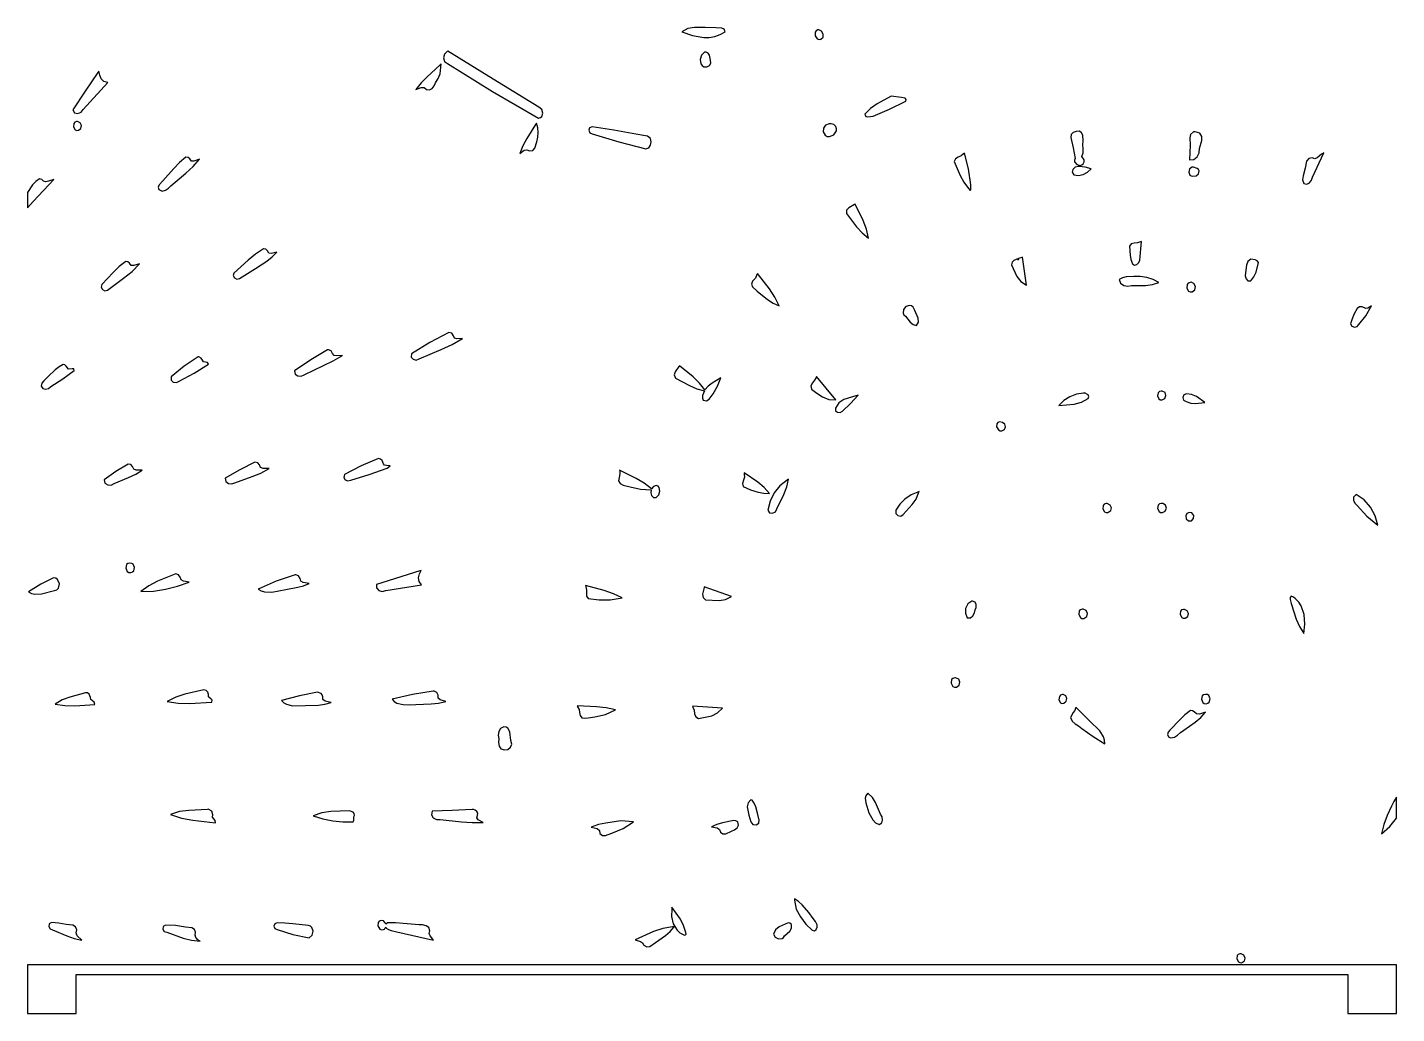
# Model space of a CAD drawing. Extents: x 0 to 14, y 0 to 21.
# Drawn here: x 0 to 14, y 0 to 10.08 of the extents above; entities that cross this region are included whole.
import ezdxf

# ---------------------------------------------------------------- set-up
doc = ezdxf.new("R2010")
doc.units = 0
doc.layers.add('Layer_1', color=7, linetype='CONTINUOUS')

msp = doc.modelspace()

# ---------------------------------------------------------------- linework, layer by layer
at = {"layer": 'Layer_1', "color": 7}
for points in [[(6.930675, 10.084165), (6.820721, 10.083827), (6.75291, 10.072515), (6.692677, 10.039893), (6.800368, 9.99952), (6.915096, 9.980377), (6.97255, 9.981397), (7.028703, 9.99088), (7.082536, 10.009877), (7.133028, 10.039441), (7.123075, 10.066585), (7.098996, 10.077718), (7.040601, 10.080674), (6.930675, 10.084092), (6.930675, 10.084092), (6.930675, 10.084165)], [(8.091427, 10.058037), (8.082565, 10.057755), (8.063671, 10.049619), (8.053307, 10.035346), (8.054131, 9.998533), (8.076969, 9.967615), (8.094121, 9.960709), (8.113751, 9.962889), (8.137885, 9.985043), (8.138064, 10.015965), (8.120505, 10.04412), (8.091427, 10.057975), (8.091427, 10.057975), (8.091427, 10.058037)], [(4.297474, 9.841465), (4.293613, 9.836778), (4.265788, 9.81), (4.254732, 9.771955), (4.263491, 9.735619), (4.295109, 9.713969), (4.757056, 9.429673), (5.225065, 9.156523), (5.244865, 9.161191), (5.258642, 9.172632), (5.269213, 9.207698), (5.25895, 9.245455), (5.230024, 9.269632), (4.762773, 9.55393), (4.29748, 9.841465), (4.297474, 9.841465)], [(6.941258, 9.831596), (6.924777, 9.831314), (6.893236, 9.801171), (6.879632, 9.757082), (6.886744, 9.71286), (6.898938, 9.695017), (6.917354, 9.68232), (6.947679, 9.680409), (6.973919, 9.694317), (6.988696, 9.718874), (6.984636, 9.748908), (6.974843, 9.799602), (6.962133, 9.820549), (6.941258, 9.831537), (6.941258, 9.831537), (6.941258, 9.831596)], [(4.230006, 9.710274), (4.217712, 9.698754), (4.088405, 9.578832), (4.025982, 9.516833), (3.971538, 9.447621), (4.027559, 9.469729), (4.055981, 9.468673), (4.079909, 9.450596), (4.112151, 9.444519), (4.139386, 9.45994), (4.160363, 9.487323), (4.173835, 9.51713), (4.201397, 9.560429), (4.219139, 9.608383), (4.230006, 9.710274), (4.230006, 9.710274)], [(0.731001, 9.635254), (0.721795, 9.62175), (0.59043, 9.431699), (0.464653, 9.239483), (0.483429, 9.210821), (0.515769, 9.204268), (0.549134, 9.216162), (0.570984, 9.242844), (0.820959, 9.520931), (0.782472, 9.531859), (0.75594, 9.559615), (0.739429, 9.59661), (0.731001, 9.635254), (0.731001, 9.635254)], [(8.83068, 9.379657), (8.687152, 9.301375), (8.621126, 9.253525), (8.562569, 9.19814), (8.57167, 9.174654), (8.594252, 9.167929), (8.646445, 9.177857), (8.815852, 9.24954), (8.981979, 9.328558), (8.986798, 9.346702), (8.975276, 9.359947), (8.936823, 9.367583), (8.83068, 9.379657), (8.83068, 9.379657)], [(0.512995, 9.120585), (0.503679, 9.12019), (0.485579, 9.114589), (0.474569, 9.102341), (0.471345, 9.068129), (0.489056, 9.037995), (0.504215, 9.030846), (0.522752, 9.032382), (0.548135, 9.051273), (0.552986, 9.080281), (0.540281, 9.107388), (0.512995, 9.120577), (0.512995, 9.120585)], [(5.204003, 9.105867), (5.19612, 9.09286), (5.106586, 8.947147), (5.064648, 8.872904), (5.033676, 8.793492), (5.08018, 8.828347), (5.107473, 8.833272), (5.134825, 8.822321), (5.167374, 8.826078), (5.188706, 8.84909), (5.208025, 8.913437), (5.220813, 8.960987), (5.224129, 9.009944), (5.218387, 9.058755), (5.204003, 9.105867), (5.204003, 9.105867)], [(5.773076, 9.068385), (5.748908, 9.056713), (5.741157, 9.031606), (5.749669, 9.006849), (5.774289, 8.99623), (6.047318, 8.913308), (6.323189, 8.840677), (6.354274, 8.851827), (6.372457, 8.880092), (6.37805, 8.915288), (6.371367, 8.947227), (6.33907, 8.970858), (6.300193, 8.979649), (6.21978, 8.991601), (5.996993, 9.033727), (5.773076, 9.068385), (5.773076, 9.068385)], [(8.217552, 9.099088), (8.198248, 9.098693), (8.162007, 9.084291), (8.139715, 9.053212), (8.136177, 9.015742), (8.156197, 8.982166), (8.17772, 8.969583), (8.201069, 8.967025), (8.245069, 8.985538), (8.271838, 9.024813), (8.273651, 9.048208), (8.265022, 9.071958), (8.244832, 9.091878), (8.217552, 9.099077), (8.217552, 9.099088)], [(10.756282, 9.023791), (10.724676, 9.020563), (10.692983, 9.009381), (10.671053, 8.988633), (10.668737, 8.956707), (10.693766, 8.850975), (10.711747, 8.744987), (10.705734, 8.726958), (10.708006, 8.709854), (10.73025, 8.68297), (10.764163, 8.673437), (10.78102, 8.678023), (10.795426, 8.69036), (10.804781, 8.708967), (10.803886, 8.729618), (10.781738, 8.763122), (10.795472, 8.801367), (10.795338, 8.842031), (10.791855, 8.883507), (10.795539, 8.924187), (10.790844, 8.981945), (10.779057, 9.007482), (10.756282, 9.023791), (10.756282, 9.023791)], [(11.938483, 9.015689), (11.921493, 9.015181), (11.894081, 8.990599), (11.885672, 8.955751), (11.888247, 8.880685), (11.881643, 8.730698), (11.926828, 8.733603), (11.961117, 8.760856), (11.981648, 8.802176), (11.985557, 8.847281), (12.007835, 8.927779), (12.008993, 8.967735), (11.987251, 9.00206), (11.938652, 9.015678), (11.938652, 9.015678), (11.938483, 9.015689)], [(1.621378, 8.75557), (1.556093, 8.7028), (1.498399, 8.641289), (1.386561, 8.514414), (1.348926, 8.472822), (1.33768, 8.449789), (1.345605, 8.425777), (1.377929, 8.411161), (1.411549, 8.418468), (1.442569, 8.439131), (1.467093, 8.464582), (1.620237, 8.593054), (1.693755, 8.66074), (1.759348, 8.736167), (1.703465, 8.716021), (1.676852, 8.717663), (1.660127, 8.740302), (1.642633, 8.752703), (1.621378, 8.75557), (1.621378, 8.75557)], [(9.580996, 8.798124), (9.57569, 8.793439), (9.572444, 8.790571), (9.549021, 8.769353), (9.518409, 8.755769), (9.491137, 8.739839), (9.477731, 8.711583), (9.537498, 8.568454), (9.575552, 8.500502), (9.621099, 8.437574), (9.639488, 8.415844), (9.646581, 8.423085), (9.64554, 8.473458), (9.621671, 8.637346), (9.580996, 8.798124), (9.580996, 8.798124)], [(13.255275, 8.801982), (13.233487, 8.786163), (13.18721, 8.750143), (13.162431, 8.739863), (13.136318, 8.750058), (13.101303, 8.743308), (13.079775, 8.71639), (13.064211, 8.644499), (13.04352, 8.56612), (13.039029, 8.526755), (13.050325, 8.488673), (13.0813, 8.480445), (13.107962, 8.495276), (13.128073, 8.522888), (13.139395, 8.553), (13.255275, 8.801982), (13.255275, 8.801982)], [(10.745529, 8.663298), (10.71474, 8.654241), (10.690771, 8.632396), (10.682307, 8.604546), (10.698031, 8.577471), (10.747525, 8.571198), (10.795934, 8.581473), (10.840406, 8.604726), (10.878089, 8.63739), (10.816879, 8.655735), (10.753742, 8.662691), (10.745529, 8.663284), (10.745529, 8.663298)], [(11.923638, 8.654478), (11.910571, 8.654196), (11.883172, 8.637044), (11.875554, 8.604987), (11.88706, 8.574714), (11.899779, 8.565462), (11.917034, 8.562914), (11.949469, 8.565151), (11.973757, 8.587424), (11.980514, 8.617409), (11.974385, 8.631444), (11.960355, 8.642786), (11.923638, 8.654416), (11.923638, 8.654478)], [(0.122239, 8.536461), (0.085215, 8.508012), (0.053786, 8.474042), (0.000421, 8.396727), (0.000421, 8.239741), (0.060613, 8.303905), (0.270075, 8.528855), (0.215959, 8.510723), (0.189551, 8.503848), (0.164736, 8.512043), (0.147126, 8.530276), (0.122293, 8.536461), (0.122293, 8.536461), (0.122239, 8.536461)], [(8.463057, 8.277887), (8.457328, 8.273862), (8.456763, 8.273354), (8.398213, 8.23824), (8.376321, 8.215417), (8.374609, 8.182349), (8.475873, 8.045961), (8.53372, 7.983898), (8.59985, 7.930553), (8.578307, 8.021812), (8.546228, 8.109759), (8.463142, 8.277875), (8.463142, 8.277875), (8.463057, 8.277887)], [(11.392665, 7.895013), (11.386004, 7.892755), (11.382477, 7.891485), (11.351861, 7.882195), (11.317851, 7.878987), (11.287445, 7.870548), (11.26764, 7.845567), (11.275447, 7.755131), (11.283146, 7.710244), (11.299277, 7.667914), (11.320996, 7.653271), (11.345139, 7.659497), (11.364984, 7.679136), (11.373812, 7.704733), (11.392665, 7.895013), (11.392665, 7.895013)], [(2.414411, 7.820379), (2.333797, 7.765067), (2.257604, 7.703253), (2.111906, 7.571727), (2.105716, 7.545723), (2.118044, 7.523231), (2.141221, 7.511372), (2.167577, 7.517267), (2.250161, 7.567527), (2.331949, 7.619572), (2.447804, 7.694773), (2.502056, 7.737303), (2.551278, 7.785762), (2.49464, 7.771073), (2.468838, 7.775255), (2.455367, 7.799379), (2.437729, 7.815509), (2.414411, 7.820379), (2.414411, 7.820379)], [(10.175017, 7.735492), (10.168526, 7.732726), (10.166833, 7.731964), (10.134151, 7.720057), (10.138949, 7.7178), (10.133795, 7.714733), (10.133869, 7.719944), (10.085157, 7.70051), (10.068972, 7.683397), (10.063539, 7.657438), (10.118414, 7.53596), (10.158976, 7.484443), (10.215177, 7.448912), (10.175158, 7.735489), (10.175158, 7.735489), (10.175017, 7.735492)], [(10.129099, 7.710301), (10.132909, 7.709595), (10.129809, 7.705061), (10.129099, 7.710301), (10.129099, 7.710301)], [(12.509644, 7.713662), (12.478569, 7.690124), (12.466616, 7.653913), (12.456332, 7.575639), (12.45193, 7.545347), (12.460319, 7.514218), (12.480168, 7.49335), (12.510152, 7.493839), (12.541056, 7.535066), (12.564113, 7.5814), (12.588356, 7.680922), (12.57358, 7.697199), (12.553402, 7.705965), (12.509644, 7.713662), (12.509644, 7.713662)], [(1.006994, 7.689301), (0.938751, 7.639482), (0.878189, 7.579522), (0.761484, 7.454483), (0.753592, 7.42685), (0.766619, 7.402582), (0.791602, 7.390125), (0.819579, 7.397926), (0.901497, 7.457909), (0.98241, 7.519801), (1.069682, 7.588204), (1.147775, 7.666754), (1.088856, 7.647948), (1.060946, 7.649638), (1.043209, 7.672379), (1.027106, 7.685258), (1.006994, 7.689301), (1.006994, 7.689301)], [(7.46399, 7.566435), (7.46399, 7.566435), (7.46399, 7.566435), (7.46399, 7.566435), (7.46399, 7.566435), (7.461168, 7.560097), (7.459193, 7.555852), (7.443251, 7.520671), (7.414714, 7.489708), (7.402975, 7.460107), (7.413914, 7.432247), (7.461987, 7.388229), (7.567259, 7.301869), (7.62486, 7.265774), (7.686777, 7.237141), (7.642171, 7.326356), (7.586919, 7.409168), (7.46399, 7.566435), (7.46399, 7.566435)], [(11.312344, 7.538213), (11.23492, 7.533129), (11.19762, 7.523618), (11.163359, 7.505583), (11.17761, 7.467698), (11.209862, 7.446648), (11.250719, 7.43952), (11.290783, 7.443406), (11.432553, 7.443761), (11.502345, 7.454365), (11.569477, 7.477084), (11.509095, 7.506027), (11.44526, 7.525501), (11.379251, 7.53605), (11.312344, 7.538213), (11.312344, 7.538213)], [(11.898012, 7.477691), (11.887598, 7.476872), (11.869142, 7.469465), (11.85787, 7.455568), (11.854627, 7.418597), (11.873366, 7.386553), (11.889571, 7.378812), (11.909583, 7.380025), (11.936767, 7.401266), (11.942035, 7.433815), (11.928185, 7.463887), (11.898012, 7.477699), (11.898012, 7.477691)], [(9.01895, 7.240613), (8.982446, 7.228949), (8.958375, 7.197902), (8.954248, 7.160815), (8.962011, 7.144176), (8.977576, 7.131031), (9.026739, 7.06993), (9.055729, 7.045159), (9.091058, 7.035725), (9.111383, 7.071647), (9.109025, 7.111703), (9.07435, 7.188136), (9.0559, 7.225043), (9.039386, 7.236992), (9.01895, 7.240613), (9.01895, 7.240613)], [(13.742447, 7.236645), (13.722804, 7.224574), (13.705237, 7.211981), (13.685579, 7.209273), (13.649285, 7.227283), (13.619759, 7.228171), (13.595893, 7.210358), (13.56555, 7.155458), (13.546264, 7.104541), (13.529285, 7.054146), (13.543296, 7.030204), (13.568499, 7.020323), (13.595206, 7.025396), (13.613725, 7.046317), (13.685929, 7.136181), (13.742447, 7.236653), (13.742447, 7.236645)], [(4.309545, 6.964345), (4.114902, 6.860547), (3.926945, 6.74529), (3.922998, 6.713657), (3.944091, 6.690405), (3.976344, 6.682096), (4.005879, 6.695294), (4.231546, 6.789283), (4.342374, 6.840372), (4.447678, 6.902223), (4.391475, 6.899584), (4.367114, 6.906721), (4.357223, 6.930719), (4.339611, 6.956169), (4.309545, 6.964345), (4.309545, 6.964345)], [(3.078404, 6.787129), (3.078404, 6.787129), (3.070245, 6.787129), (2.897747, 6.684274), (2.730091, 6.573095), (2.736864, 6.538832), (2.764202, 6.519908), (2.799688, 6.5176), (2.830909, 6.533186), (3.028877, 6.625947), (3.126823, 6.674267), (3.220892, 6.729861), (3.163369, 6.726348), (3.136334, 6.730198), (3.118203, 6.749374), (3.106036, 6.775224), (3.078404, 6.787242), (3.078404, 6.787129)], [(0.365543, 6.638466), (0.323324, 6.614613), (0.284916, 6.583473), (0.213628, 6.514221), (0.167248, 6.468702), (0.146713, 6.444612), (0.139545, 6.414949), (0.158296, 6.391468), (0.186339, 6.385286), (0.215955, 6.393244), (0.239426, 6.412183), (0.360853, 6.491834), (0.477661, 6.577218), (0.47427, 6.591419), (0.458083, 6.592476), (0.421657, 6.590336), (0.397042, 6.619565), (0.384214, 6.63314), (0.365543, 6.638458), (0.365543, 6.638466)], [(1.753503, 6.714203), (1.745621, 6.713921), (1.602617, 6.619327), (1.470674, 6.50942), (1.470002, 6.477932), (1.492276, 6.457327), (1.524076, 6.452406), (1.55198, 6.46797), (1.704608, 6.549439), (1.851124, 6.640941), (1.841145, 6.658967), (1.820608, 6.661493), (1.800377, 6.663568), (1.791315, 6.680241), (1.776715, 6.702595), (1.753503, 6.714088), (1.753503, 6.714088), (1.753503, 6.714203)], [(6.666035, 6.623802), (6.666035, 6.623802), (6.666035, 6.623802), (6.666035, 6.623802), (6.666035, 6.623802), (6.662507, 6.61785), (6.661943, 6.617088), (6.623593, 6.56146), (6.613362, 6.530532), (6.625649, 6.499127), (6.769071, 6.421269), (6.844157, 6.389745), (6.923055, 6.36915), (6.902975, 6.319674), (6.901402, 6.29375), (6.911258, 6.271309), (6.943163, 6.265798), (6.969922, 6.282695), (7.011334, 6.336683), (7.055354, 6.416938), (7.089679, 6.501992), (7.002007, 6.447718), (6.961742, 6.415911), (6.927881, 6.377142), (6.871041, 6.447294), (6.806787, 6.510585), (6.666007, 6.62381), (6.666035, 6.623802)], [(8.069442, 6.515268), (8.066168, 6.508985), (8.064475, 6.505731), (8.047863, 6.476537), (8.026089, 6.448346), (8.011655, 6.418918), (8.017061, 6.38601), (8.07167, 6.343442), (8.131121, 6.305297), (8.195568, 6.279631), (8.265163, 6.274498), (8.069498, 6.515268), (8.069498, 6.515268), (8.069442, 6.515268)], [(8.494638, 6.324604), (8.469351, 6.317052), (8.347734, 6.277616), (8.295242, 6.243823), (8.261042, 6.190989), (8.261939, 6.16485), (8.28187, 6.150165), (8.309739, 6.147954), (8.334448, 6.159239), (8.416236, 6.239962), (8.494638, 6.324604), (8.494638, 6.324604)], [(10.809029, 6.345714), (10.809029, 6.345714), (10.797402, 6.345714), (10.726364, 6.332956), (10.659078, 6.306889), (10.598448, 6.268057), (10.547381, 6.217004), (10.703369, 6.231533), (10.778279, 6.252997), (10.847016, 6.289543), (10.852439, 6.31018), (10.84502, 6.327438), (10.809029, 6.345768), (10.809029, 6.345714)], [(11.592478, 6.364897), (11.592478, 6.364897), (11.574789, 6.360275), (11.562977, 6.349066), (11.555966, 6.316227), (11.569412, 6.285053), (11.583171, 6.275927), (11.601283, 6.274222), (11.631122, 6.288244), (11.641345, 6.318941), (11.631819, 6.349891), (11.602412, 6.364674), (11.592619, 6.364956), (11.592478, 6.364897)], [(11.850937, 6.337225), (11.822955, 6.326641), (11.813306, 6.299983), (11.82212, 6.272405), (11.849526, 6.259063), (11.894805, 6.243411), (11.942155, 6.23757), (12.03743, 6.246993), (11.952227, 6.310947), (11.903921, 6.331714), (11.851022, 6.337225), (11.851022, 6.337225), (11.850937, 6.337225)], [(9.939333, 6.051972), (9.921316, 6.044918), (9.911054, 6.032154), (9.910331, 5.998282), (9.930241, 5.967925), (9.945769, 5.959555), (9.963858, 5.958652), (9.989529, 5.972686), (9.999489, 5.998463), (9.993489, 6.025969), (9.971281, 6.045193), (9.939333, 6.051972), (9.939333, 6.051972)], [(1.030636, 5.618662), (0.904864, 5.542456), (0.783692, 5.458478), (0.792681, 5.424309), (0.820969, 5.406272), (0.85687, 5.404678), (0.888698, 5.419839), (1.035084, 5.482302), (1.10737, 5.515685), (1.175165, 5.557586), (1.113793, 5.555912), (1.0878, 5.56684), (1.076054, 5.594187), (1.057033, 5.613264), (1.030636, 5.618662), (1.030636, 5.618662)], [(2.327258, 5.638781), (2.171711, 5.561007), (2.023319, 5.473416), (2.029001, 5.440228), (2.054775, 5.420586), (2.08913, 5.416114), (2.120553, 5.428438), (2.299243, 5.492505), (2.387547, 5.527748), (2.47107, 5.573351), (2.40937, 5.572912), (2.383401, 5.582582), (2.373452, 5.609622), (2.355078, 5.631695), (2.327258, 5.638781), (2.327258, 5.638781)], [(3.588992, 5.675216), (3.411703, 5.600278), (3.24178, 5.511395), (3.235879, 5.483177), (3.250828, 5.459525), (3.277183, 5.44756), (3.305502, 5.4544), (3.494453, 5.511305), (3.679667, 5.578423), (3.710102, 5.602739), (3.671011, 5.603724), (3.652356, 5.608324), (3.63957, 5.620245), (3.628734, 5.654766), (3.611652, 5.670752), (3.588992, 5.675216), (3.588992, 5.675216)], [(6.055899, 5.558193), (6.055899, 5.558193), (6.055899, 5.558193), (6.055899, 5.558193), (6.055899, 5.558193), (6.056181, 5.551191), (6.056464, 5.546452), (6.056181, 5.546452), (6.059051, 5.523332), (6.054162, 5.498698), (6.042731, 5.447675), (6.061642, 5.418988), (6.093115, 5.405001), (6.162401, 5.386489), (6.269442, 5.361471), (6.379027, 5.355015), (6.373632, 5.326506), (6.381931, 5.297455), (6.401429, 5.278001), (6.429629, 5.278285), (6.456233, 5.304968), (6.468091, 5.342872), (6.460718, 5.378662), (6.448418, 5.391596), (6.429629, 5.399), (6.401626, 5.389104), (6.382997, 5.364385), (6.3074, 5.422459), (6.226112, 5.472051), (6.055905, 5.558193), (6.055899, 5.558193)], [(7.328975, 5.529364), (7.328975, 5.522308), (7.328975, 5.515913), (7.330763, 5.484722), (7.320371, 5.453278), (7.311953, 5.421981), (7.319662, 5.39123), (7.393124, 5.356781), (7.471751, 5.332469), (7.529805, 5.32151), (7.588874, 5.319405), (7.53204, 5.381111), (7.467179, 5.433999), (7.328975, 5.529364), (7.328975, 5.529364)], [(7.783748, 5.46614), (7.769129, 5.455667), (7.693884, 5.398166), (7.635271, 5.324245), (7.594226, 5.238893), (7.571686, 5.147097), (7.589563, 5.120752), (7.620024, 5.116321), (7.648696, 5.130557), (7.661207, 5.160214), (7.734733, 5.308638), (7.764601, 5.385604), (7.783748, 5.46614), (7.783748, 5.46614)], [(9.117841, 5.338477), (9.103673, 5.333242), (9.035033, 5.303405), (8.973167, 5.260987), (8.920222, 5.20794), (8.878347, 5.146213), (8.880791, 5.114967), (8.901454, 5.09214), (8.930044, 5.085462), (8.956269, 5.102666), (9.04768, 5.205105), (9.086356, 5.261188), (9.11293, 5.324312), (9.117841, 5.338477), (9.117841, 5.338477)], [(11.039943, 5.214505), (11.02984, 5.214223), (11.011093, 5.208844), (10.999606, 5.196499), (10.995934, 5.161472), (11.013858, 5.130262), (11.029366, 5.122688), (11.04841, 5.123988), (11.077587, 5.142787), (11.083346, 5.172371), (11.06952, 5.200363), (11.039943, 5.214387), (11.039943, 5.214387), (11.039943, 5.214505)], [(11.59324, 5.216989), (11.57457, 5.211624), (11.562425, 5.199611), (11.556223, 5.165317), (11.57167, 5.133461), (11.586585, 5.124494), (11.605799, 5.123393), (11.634429, 5.139098), (11.645547, 5.168819), (11.637799, 5.198897), (11.609835, 5.215668), (11.59324, 5.216995), (11.59324, 5.216989)], [(13.584769, 5.307611), (13.581298, 5.30469), (13.559475, 5.280235), (13.559094, 5.249589), (13.573583, 5.219318), (13.596369, 5.195989), (13.694074, 5.086204), (13.807866, 4.993472), (13.780064, 5.089392), (13.733846, 5.178571), (13.668865, 5.253735), (13.584769, 5.307611), (13.584769, 5.307611)], [(11.883562, 5.124604), (11.854898, 5.114604), (11.843667, 5.088469), (11.849363, 5.058737), (11.871483, 5.037953), (11.903541, 5.038705), (11.924135, 5.062276), (11.927145, 5.094011), (11.90645, 5.119255), (11.883562, 5.124604), (11.883562, 5.124604)], [(1.048825, 4.60635), (1.028594, 4.602612), (1.015094, 4.590911), (1.006948, 4.554709), (1.021697, 4.519923), (1.036818, 4.509991), (1.056654, 4.50873), (1.074745, 4.515607), (1.087287, 4.528274), (1.095928, 4.562442), (1.082975, 4.594159), (1.068525, 4.603763), (1.048825, 4.60635), (1.048825, 4.60635)], [(1.517523, 4.496383), (1.330962, 4.42151), (1.242568, 4.373938), (1.161438, 4.314592), (1.287927, 4.32061), (1.41291, 4.340121), (1.535629, 4.371368), (1.655327, 4.412599), (1.595438, 4.42179), (1.570903, 4.434036), (1.563717, 4.461548), (1.546663, 4.487002), (1.517523, 4.496383), (1.517523, 4.496383)], [(2.745907, 4.487289), (2.737087, 4.487007), (2.545412, 4.42147), (2.359615, 4.341265), (2.391965, 4.322116), (2.426118, 4.311433), (2.497925, 4.309188), (2.642224, 4.337243), (2.76399, 4.359336), (2.823523, 4.375648), (2.880569, 4.399529), (2.819114, 4.407698), (2.794318, 4.420119), (2.788076, 4.448255), (2.773407, 4.474717), (2.745907, 4.487174), (2.745907, 4.487174), (2.745907, 4.487289)], [(4.02787, 4.532434), (4.011995, 4.527526), (3.569753, 4.387848), (3.570954, 4.352343), (3.5944, 4.327912), (3.629033, 4.317656), (3.663792, 4.324679), (4.029137, 4.385811), (4.005233, 4.418976), (4.000636, 4.457464), (4.009973, 4.49678), (4.027867, 4.532434), (4.02787, 4.532434)], [(0.267202, 4.455539), (0.135975, 4.389421), (0.011495, 4.311341), (0.043371, 4.295545), (0.076303, 4.288096), (0.144054, 4.291727), (0.278116, 4.327546), (0.302535, 4.333723), (0.318609, 4.349123), (0.327679, 4.394756), (0.309238, 4.438782), (0.290925, 4.452173), (0.267202, 4.455539), (0.267202, 4.455539)], [(5.706596, 4.376054), (5.708289, 4.369219), (5.70939, 4.364698), (5.718178, 4.334242), (5.715813, 4.301243), (5.716175, 4.2696), (5.733147, 4.243209), (5.844971, 4.229648), (5.958595, 4.229208), (6.08201, 4.251755), (5.992217, 4.293816), (5.898609, 4.326125), (5.706579, 4.376054), (5.706596, 4.376054)], [(6.921136, 4.364367), (6.919725, 4.357422), (6.919725, 4.356491), (6.904361, 4.287864), (6.909354, 4.255036), (6.933723, 4.231034), (7.071719, 4.22314), (7.139221, 4.234625), (7.200677, 4.265925), (6.921277, 4.364373), (6.921277, 4.364373), (6.921136, 4.364367)], [(9.664703, 4.217358), (9.655897, 4.216906), (9.61522, 4.188916), (9.593329, 4.143888), (9.591143, 4.093173), (9.609585, 4.048123), (9.642429, 4.046788), (9.66719, 4.066031), (9.683257, 4.096411), (9.690018, 4.128492), (9.700993, 4.154199), (9.701088, 4.182917), (9.68932, 4.206622), (9.664703, 4.217293), (9.664703, 4.217293), (9.664703, 4.217358)], [(12.921942, 4.26807), (12.910112, 4.25531), (12.911669, 4.235852), (12.922225, 4.194814), (12.9713, 4.034073), (13.007342, 3.958236), (13.052696, 3.887401), (13.061248, 3.982511), (13.054502, 4.079373), (13.024748, 4.169174), (12.998833, 4.208672), (12.964276, 4.243099), (12.944019, 4.257769), (12.921942, 4.26807), (12.921942, 4.26807), (12.921942, 4.26807)], [(10.796132, 4.135669), (10.785548, 4.135386), (10.766519, 4.129934), (10.754584, 4.117391), (10.749858, 4.08161), (10.767098, 4.049194), (10.782619, 4.040858), (10.80203, 4.041294), (10.832954, 4.059387), (10.840038, 4.090283), (10.826644, 4.120249), (10.796132, 4.135553), (10.796132, 4.135553), (10.796132, 4.135669)], [(11.830702, 4.133354), (11.820627, 4.133016), (11.802046, 4.128083), (11.790584, 4.11633), (11.786594, 4.082401), (11.803819, 4.051289), (11.818874, 4.043059), (11.837419, 4.043057), (11.865607, 4.061391), (11.872065, 4.091087), (11.859521, 4.11934), (11.830702, 4.133346), (11.830702, 4.133354)], [(9.491277, 3.43265), (9.481823, 3.432255), (9.46225, 3.427338), (9.450062, 3.414975), (9.445458, 3.378936), (9.463249, 3.346184), (9.479054, 3.337931), (9.498671, 3.338769), (9.527639, 3.356677), (9.534979, 3.388456), (9.522317, 3.418846), (9.491277, 3.432588), (9.491277, 3.432588), (9.491277, 3.43265)], [(0.594735, 3.281509), (0.433455, 3.236812), (0.3555, 3.206976), (0.282747, 3.165586), (0.383504, 3.150849), (0.485138, 3.148585), (0.688495, 3.161728), (0.684467, 3.184266), (0.66571, 3.197659), (0.647528, 3.210533), (0.645225, 3.231513), (0.630458, 3.267672), (0.614491, 3.278781), (0.594735, 3.281509), (0.594735, 3.281509)], [(1.803273, 3.309618), (1.610315, 3.265799), (1.516325, 3.236028), (1.428061, 3.191551), (1.541983, 3.174096), (1.656989, 3.172073), (1.887389, 3.184108), (1.890585, 3.203522), (1.878773, 3.216133), (1.850291, 3.238899), (1.851482, 3.263187), (1.843455, 3.286571), (1.827092, 3.303799), (1.803273, 3.309618), (1.803273, 3.309618)], [(2.966613, 3.2852), (2.781042, 3.25032), (2.598457, 3.203291), (2.62215, 3.179178), (2.649485, 3.162638), (2.711754, 3.147229), (2.843417, 3.151805), (2.976116, 3.154848), (3.041781, 3.162485), (3.105796, 3.179864), (3.044746, 3.194787), (3.021551, 3.211017), (3.019199, 3.240223), (3.014417, 3.258807), (3.002425, 3.273701), (2.966613, 3.2852), (2.966613, 3.2852)], [(4.157735, 3.298431), (4.157735, 3.298431), (4.148198, 3.298431), (3.936957, 3.263415), (3.728229, 3.216795), (3.751853, 3.192531), (3.779138, 3.175675), (3.841385, 3.15933), (3.908349, 3.158047), (3.97341, 3.162115), (4.127345, 3.166829), (4.203763, 3.174924), (4.278836, 3.191771), (4.221337, 3.209143), (4.200685, 3.226208), (4.200951, 3.254497), (4.187538, 3.284339), (4.157735, 3.298541), (4.157735, 3.298431)], [(10.590702, 3.261545), (10.580429, 3.261262), (10.562858, 3.25552), (10.551767, 3.243188), (10.547303, 3.209012), (10.563594, 3.179258), (10.578445, 3.172451), (10.597193, 3.174445), (10.622587, 3.19443), (10.629487, 3.22277), (10.618617, 3.248693), (10.590702, 3.261426), (10.590702, 3.261426), (10.590702, 3.261545)], [(12.045445, 3.264254), (12.02578, 3.260529), (12.012574, 3.249363), (12.004286, 3.214792), (12.01808, 3.180713), (12.032477, 3.170161), (12.051456, 3.167296), (12.070528, 3.172819), (12.083676, 3.184767), (12.092721, 3.218858), (12.07963, 3.251408), (12.065109, 3.261429), (12.045445, 3.264254), (12.045445, 3.264254)], [(5.620605, 3.146341), (5.623803, 3.140056), (5.626117, 3.135482), (5.64123, 3.109423), (5.646449, 3.079365), (5.652195, 3.049832), (5.668891, 3.02535), (5.701289, 3.019544), (5.735007, 3.023239), (5.802616, 3.0345), (5.9115, 3.059709), (6.013236, 3.105606), (5.916637, 3.126944), (5.818407, 3.13753), (5.620605, 3.146341), (5.620605, 3.146341)], [(6.800966, 3.143034), (6.803506, 3.136419), (6.804917, 3.132727), (6.815971, 3.101162), (6.822358, 3.065564), (6.834524, 3.034444), (6.862913, 3.01631), (6.996821, 3.044786), (7.057898, 3.074382), (7.106387, 3.122638), (6.80105, 3.143034), (6.80105, 3.143034), (6.800966, 3.143034)], [(10.721286, 3.133938), (10.721286, 3.133938), (10.721286, 3.133938), (10.721286, 3.133938), (10.721286, 3.133938), (10.718464, 3.127599), (10.717053, 3.124568), (10.708634, 3.100553), (10.693477, 3.077769), (10.666451, 3.028548), (10.681462, 2.990555), (10.712291, 2.964025), (10.748929, 2.941713), (10.781371, 2.916373), (10.895816, 2.832936), (11.01714, 2.759883), (11.014698, 2.797324), (11.004228, 2.831456), (10.96549, 2.891781), (10.860817, 2.994591), (10.72123, 3.133938), (10.721286, 3.133938)], [(11.893891, 3.10015), (11.835603, 3.056212), (11.782865, 3.004762), (11.679544, 2.89912), (11.663674, 2.878599), (11.658275, 2.853293), (11.666014, 2.831029), (11.689563, 2.819635), (11.727912, 2.826004), (11.760199, 2.8478), (11.790555, 2.874764), (11.82311, 2.89664), (11.94183, 2.980941), (11.997414, 3.027695), (12.047025, 3.080968), (11.983857, 3.061786), (11.953172, 3.064242), (11.92979, 3.086369), (11.913037, 3.096764), (11.893891, 3.10015), (11.893891, 3.10015)], [(4.873018, 2.932028), (4.837787, 2.916963), (4.818975, 2.885323), (4.813762, 2.846085), (4.819328, 2.808225), (4.816767, 2.772423), (4.823381, 2.735907), (4.842371, 2.707632), (4.876933, 2.69655), (4.912527, 2.702231), (4.940201, 2.724497), (4.952707, 2.756477), (4.942801, 2.791303), (4.931572, 2.880423), (4.913258, 2.918312), (4.89651, 2.929116), (4.873018, 2.932028), (4.873018, 2.932028)], [(8.593274, 2.252436), (8.589408, 2.249072), (8.574022, 2.227163), (8.567358, 2.203712), (8.572559, 2.153852), (8.603632, 2.053944), (8.642794, 1.980504), (8.671811, 1.951392), (8.708477, 1.933226), (8.736059, 1.949697), (8.74439, 1.978905), (8.738307, 2.012008), (8.722645, 2.040163), (8.67266, 2.157113), (8.641091, 2.211195), (8.593274, 2.252436), (8.593274, 2.252436)], [(7.398176, 2.185572), (7.369093, 2.155341), (7.360542, 2.114757), (7.375316, 2.02958), (7.395576, 1.960474), (7.418413, 1.935197), (7.452984, 1.929755), (7.477172, 1.948322), (7.482832, 1.976826), (7.467913, 2.037572), (7.446835, 2.114402), (7.432341, 2.151428), (7.410199, 2.183478), (7.398176, 2.185567), (7.398176, 2.185572)], [(13.999975, 2.212637), (13.970516, 2.170467), (13.948684, 2.122695), (13.904781, 2.027209), (13.870971, 1.934123), (13.846897, 1.837923), (13.929892, 1.911818), (13.999975, 1.999704), (13.999975, 2.212637), (13.999975, 2.212637)], [(1.854894, 2.088835), (1.843318, 2.088553), (1.651546, 2.077831), (1.556506, 2.065263), (1.464742, 2.036683), (1.575579, 1.999678), (1.690037, 1.977317), (1.922526, 1.951796), (1.920661, 1.974579), (1.905178, 1.992268), (1.89192, 2.009593), (1.896731, 2.031281), (1.887316, 2.068778), (1.854894, 2.088773), (1.854894, 2.088773), (1.854894, 2.088835)], [(3.292297, 2.072246), (3.103692, 2.06495), (3.010644, 2.052477), (2.921054, 2.023187), (3.02035, 1.991874), (3.122604, 1.969803), (3.226251, 1.959292), (3.329726, 1.962665), (3.339113, 1.977027), (3.338233, 1.993804), (3.336848, 2.010736), (3.344717, 2.025558), (3.342531, 2.045034), (3.329958, 2.060005), (3.292297, 2.072246), (3.292297, 2.072246)], [(4.559873, 2.087791), (4.547689, 2.087509), (4.342708, 2.078465), (4.13775, 2.068989), (4.130634, 2.032508), (4.149248, 2.002556), (4.182618, 1.984446), (4.219773, 1.983496), (4.438976, 1.961978), (4.54879, 1.952936), (4.658925, 1.952793), (4.610033, 1.980473), (4.596044, 2.000853), (4.603694, 2.027316), (4.604663, 2.048593), (4.595787, 2.067296), (4.57991, 2.081126), (4.559873, 2.087785), (4.559873, 2.087791)], [(6.068438, 1.971363), (5.914538, 1.947375), (5.838075, 1.932035), (5.764663, 1.905546), (5.825937, 1.89191), (5.848168, 1.872956), (5.854678, 1.842322), (5.880274, 1.820363), (5.912435, 1.81993), (5.976606, 1.844862), (6.091469, 1.893766), (6.196322, 1.961392), (6.068438, 1.971369), (6.068438, 1.971363)], [(7.224327, 1.972972), (7.107226, 1.950387), (7.049948, 1.934847), (6.996179, 1.909361), (7.053678, 1.900991), (7.07601, 1.884218), (7.087026, 1.856942), (7.111402, 1.836617), (7.141442, 1.837618), (7.20079, 1.863887), (7.230078, 1.878055), (7.256617, 1.900132), (7.270652, 1.927968), (7.262427, 1.959411), (7.244933, 1.970458), (7.224327, 1.972972), (7.224327, 1.972972)], [(7.842083, 1.173588), (7.844623, 1.15854), (7.861861, 1.068652), (7.903403, 0.988123), (7.960852, 0.916114), (8.02581, 0.851787), (8.04697, 0.846925), (8.065551, 0.860688), (8.076686, 0.884168), (8.075509, 0.908455), (8.05977, 0.943021), (8.035931, 0.972889), (7.988416, 1.033524), (7.92349, 1.112419), (7.885316, 1.146165), (7.84214, 1.173588), (7.84214, 1.173588), (7.842083, 1.173588)], [(6.587831, 1.087818), (6.587831, 1.067755), (6.585837, 0.991653), (6.603435, 0.916743), (6.642215, 0.852282), (6.670046, 0.826863), (6.703768, 0.807526), (6.717386, 0.80141), (6.728357, 0.804009), (6.73428, 0.813589), (6.732753, 0.828416), (6.710248, 0.9), (6.676326, 0.966641), (6.587831, 1.087818), (6.587831, 1.087818)], [(0.246448, 0.930005), (0.222832, 0.91687), (0.220147, 0.892007), (0.233478, 0.867594), (0.257912, 0.855812), (0.403795, 0.793889), (0.47851, 0.767886), (0.555569, 0.749815), (0.509876, 0.795425), (0.498971, 0.824411), (0.504472, 0.856309), (0.491985, 0.887678), (0.463907, 0.903768), (0.395938, 0.912366), (0.321758, 0.926057), (0.246448, 0.930005), (0.246448, 0.930005)], [(1.410945, 0.905593), (1.389177, 0.889855), (1.38657, 0.86412), (1.399843, 0.840752), (1.425716, 0.832116), (1.592419, 0.771646), (1.678164, 0.749884), (1.765873, 0.739457), (1.741385, 0.754975), (1.722643, 0.776676), (1.714036, 0.802753), (1.719955, 0.8314), (1.708322, 0.86163), (1.681296, 0.876423), (1.615609, 0.885197), (1.513644, 0.899767), (1.410945, 0.905593), (1.410945, 0.905593)], [(2.552291, 0.929017), (2.528736, 0.918812), (2.521222, 0.894721), (2.529342, 0.87047), (2.552686, 0.859785), (2.714395, 0.808276), (2.879996, 0.773465), (2.910308, 0.801276), (2.921087, 0.842857), (2.909997, 0.881933), (2.895522, 0.895446), (2.874704, 0.902229), (2.713868, 0.91677), (2.63341, 0.926321), (2.552299, 0.929017), (2.552291, 0.929017)], [(3.616799, 0.953489), (3.597711, 0.946841), (3.586504, 0.933231), (3.584588, 0.896096), (3.604758, 0.864025), (3.621158, 0.856744), (3.64072, 0.858956), (3.651635, 0.86484), (3.659021, 0.876405), (3.664327, 0.883186), (3.668999, 0.874718), (3.692569, 0.858734), (3.720794, 0.850441), (3.7788, 0.836135), (4.152468, 0.751579), (4.117701, 0.795317), (4.108061, 0.819718), (4.115207, 0.845892), (4.105639, 0.880068), (4.077558, 0.899184), (4.040894, 0.906881), (4.005572, 0.906801), (3.843713, 0.922876), (3.762521, 0.929457), (3.681346, 0.928684), (3.666669, 0.916189), (3.659573, 0.928402), (3.642129, 0.947885), (3.616799, 0.953427), (3.616799, 0.953427), (3.616799, 0.953489)], [(6.612639, 0.887678), (6.595959, 0.885871), (6.495952, 0.870847), (6.400198, 0.838503), (6.214564, 0.75573), (6.267965, 0.738361), (6.290868, 0.724568), (6.303919, 0.700333), (6.33332, 0.682873), (6.36577, 0.687537), (6.42364, 0.726568), (6.52597, 0.798322), (6.5724, 0.83989), (6.612639, 0.887689), (6.612639, 0.887678)], [(7.777652, 0.927917), (7.686801, 0.887875), (7.649251, 0.857841), (7.629965, 0.813541), (7.646832, 0.780211), (7.681076, 0.763289), (7.717945, 0.766697), (7.732753, 0.777251), (7.742685, 0.794358), (7.797418, 0.843672), (7.81438, 0.874397), (7.811321, 0.910278), (7.796667, 0.923919), (7.777652, 0.927917), (7.777652, 0.927917)], [(12.408947, 0.610857), (12.398589, 0.610405), (12.380336, 0.605311), (12.369044, 0.593661), (12.365023, 0.560307), (12.381877, 0.529568), (12.39668, 0.521186), (12.414958, 0.520667), (12.445221, 0.538004), (12.452064, 0.567928), (12.43885, 0.596766), (12.408947, 0.610846), (12.408947, 0.610857)], [(0, 0.500065), (0, 0.000001), (0.499951, 0.000001), (0.499951, 0.400017), (13.499962, 0.400017), (13.499962, 0.000001), (13.999975, 0.000001), (13.999975, 0.500065), (0, 0.500065), (0, 0.500065)]]:
    msp.add_lwpolyline(points, dxfattribs=at)

doc.saveas('drawing.dxf')
